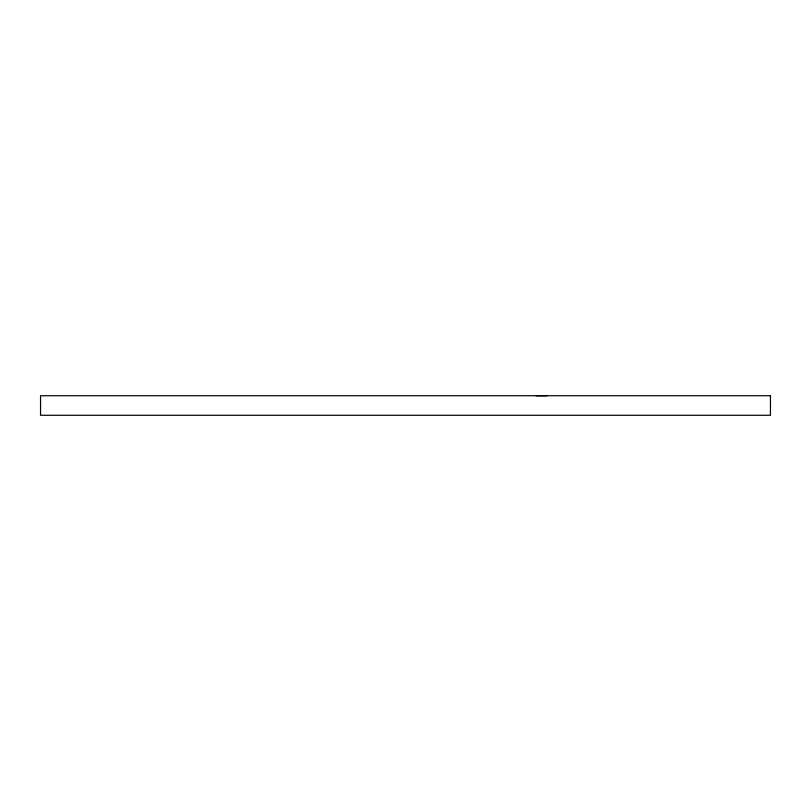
<?xml version="1.0" encoding="UTF-8"?>
<svg xmlns="http://www.w3.org/2000/svg" width="811" height="811" viewBox="0 0 811 811"><rect width="100%" height="100%" fill="white"/><g stroke="black" fill="none" stroke-linecap="round" stroke-linejoin="round"><path stroke-width="1.22" d="M536.314 395.768L546.746 395.768M770.45 395.727L40.55 395.727L40.55 415.273L770.45 415.273L770.45 395.727"/></g></svg>
